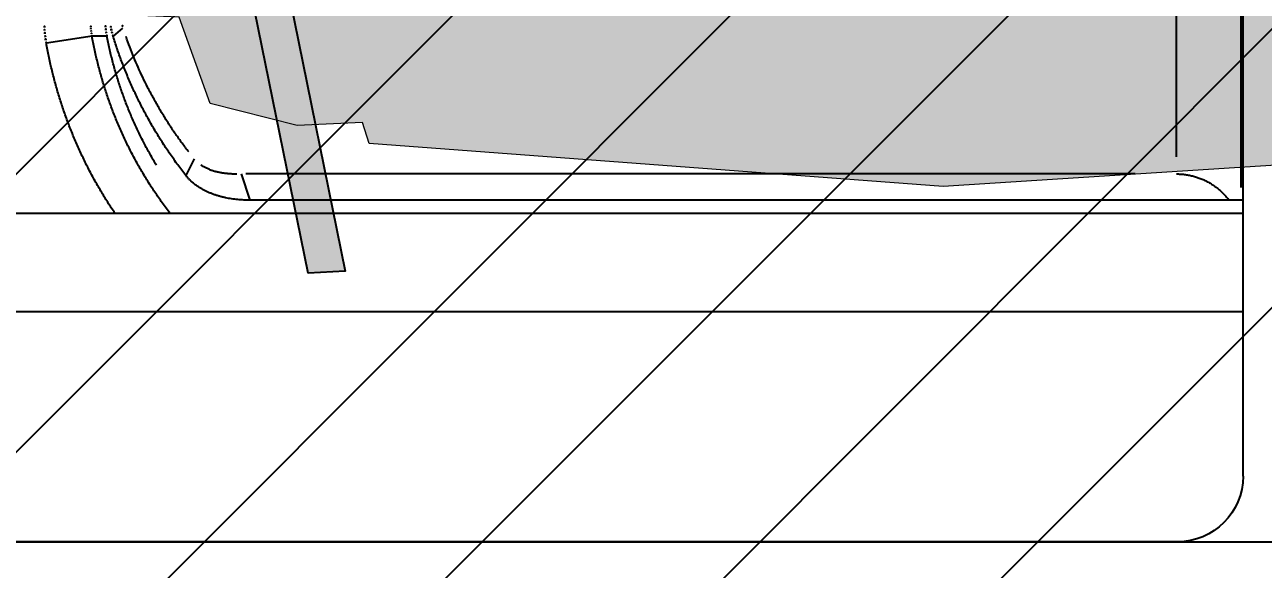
# Model space of a CAD drawing. Header units: metres. Extents: x 668617 to 675126, y 2286318 to 2293677.
# Drawn here: x 672212.636 to 672213.424, y 2287824.052 to 2287824.398 of the extents above; entities that cross this region are included whole.
import ezdxf

# ---------------------------------------------------------------- set-up
doc = ezdxf.new("R2010")
doc.units = ezdxf.units.M
doc.header["$MEASUREMENT"] = 0
doc.linetypes.add('CONTINUA', pattern=[0])
for name, color, linetype in [('DMTG_SECCIONES_VIALES', 250, 'Continuous'), ('ESTACIÓN', 7, 'Continuous'), ('PERSONA', 7, 'CONTINUA'), ('PERSONAS HATCH', 254, 'Continuous')]:
    doc.layers.add(name, color=color, linetype=linetype)
doc.styles.get("Standard").update_dxf_attribs({"font": 'arial.ttf'})
doc.dimstyles.get("Standard").update_dxf_attribs({"dimtxt": 0.18, "dimasz": 0.18, "dimexe": 0.18, "dimexo": 0.0625, "dimgap": 0.09, "dimtad": 0, "dimtih": 1, "dimtoh": 1, "dimdec": 4, "dimzin": 0, "dimdsep": 46, "dimtxsty": 'Standard', "dimcen": 0.09, "dimadec": 0, "dimazin": 0, "dimtfac": 1, "dimtdec": 4, "dimtofl": 0, "dimtmove": 0, "dimatfit": 3, "dimfxl": 1, "dimtolj": 1, "dimtzin": 0, "dimarcsym": 0})

# ---------------------------------------------------------------- blocks, each defined once
blk = doc.blocks.new('*D448')
at = {"layer": 'Defpoints', "color": 0, "transparency": 16777216}
for p in [(672216.3035499955, 2287827.593236725), (672208.0435499955, 2287822.546731033), (672216.3035499955, 2287822.546731033)]:
    blk.add_point(p, dxfattribs=at)
at = {"layer": 'DMTG_SECCIONES_VIALES', "color": 0, "lineweight": -2, "transparency": 16777216}
for p, q in [((672208.0435499955, 2287822.609231033), (672208.0435499955, 2287827.773236725)), ((672216.3035499955, 2287822.609231033), (672216.3035499955, 2287827.773236725)), ((672208.2235499956, 2287827.593236725), (672211.8497096135, 2287827.593236725)), ((672216.1235499955, 2287827.593236725), (672212.4973903776, 2287827.593236725))]:
    blk.add_line(p, q, dxfattribs=at)
at = {"layer": 'DMTG_SECCIONES_VIALES', "color": 0, "transparency": 16777216}
for points in [[(672208.2235499956, 2287827.623236725), (672208.2235499956, 2287827.563236725), (672208.0435499955, 2287827.593236725)], [(672216.1235499955, 2287827.623236725), (672216.1235499955, 2287827.563236725), (672216.3035499955, 2287827.593236725)]]:
    blk.add_solid(points, dxfattribs=at)
at = {"layer": 'DMTG_SECCIONES_VIALES', "color": 0, "transparency": 16777216, "insert": (672212.1735499955, 2287827.593236725), "char_height": 0.18, "attachment_point": 5}
blk.add_mtext('\\A1;8.26', dxfattribs=at)
blk = doc.blocks.new('veh contruccion')
at = {"color": 0}
for p, q in [((0.226462122298642, 1.089708787161555), (0.226462122298642, 1.76998685085529)), ((0.2273859237972715, 1.095541940228756), (0.2273999413445722, 1.76422805107245)), ((0.2570726745923935, 1.10957745279795), (0.2570756891194037, 1.395137322919211)), ((0.7411968113220269, 1.168619507251975), (0.7454635714501023, 1.165020766089057)), ((0.7482609008704344, 1.164970875683323), (0.7551338694710807, 1.164970875683323)), ((0.7551340201968628, 1.164970724957058), (0.7761084893407428, 1.161702074393332)), ((0.226462122298642, 0.9630986792380867), (0.226462122298642, 1.105786234148681)), ((0.7081882035778904, 1.108694648853074), (0.7120253937486609, 1.101055689191455)), ((0.2759862630229577, 1.101766966605879), (0.3964174818907509, 1.101766966605879)), ((0.3964174818907509, 1.101766966605879), (0.5837548999657542, 1.101766966605879)), ((0.5837548999657542, 1.101766966605879), (0.6844864927433605, 1.101766966605879)), ((0.6825097173070276, 1.089708681653306), (0.6864023747569377, 1.101766665153349)), ((0.226462122298642, 1.089708787161555), (0.6051771769513721, 1.089708787161555)), ((0.6051771769513721, 1.089708787161555), (0.6825089636743655, 1.089708787161555)), ((0.226462122298642, 1.08367970497595), (1.124144712685336, 1.08367970497595)), ((0.226462122298642, 1.038461829744563), (1.315711058588874, 1.038461829744563)), ((1.247147472973495, 0.9329534190354423), (-0.9997617516583546, 0.9329534190354423)), ((0.2566073825005901, 0.9329534190354423), (1.249384402006456, 0.9329534190354423))]:
    blk.add_line(p, q, dxfattribs=at)
for centre, radius, start, end in [((0.719394183596421, 1.175755156568087), 0.0225293548141475, 343.5078205886654, 346.6941773426889), ((0.7101685406815363, 1.17587195581099), 0.03692523227106033, 342.9097665569984, 345.0216292140305), ((0.7104843549585098, 1.175786576346965), 0.03659808158265439, 345.0229677191144, 347.1538509452059), ((0.7103361705748625, 1.17581964621634), 0.03674990955733289, 347.1549489318754, 349.2768947858704), ((0.7105275510880915, 1.175784720081793), 0.03655537252714509, 349.2748688745576, 351.4082728968195), ((0.712931646109439, 1.172141937704083), 0.03604969309817892, 348.5260967638226, 350.7848524382657), ((0.7113496663699266, 1.172401940802601), 0.03765289334890778, 350.7798219931277, 352.9427880401786), ((0.7082094693033127, 1.172784507510755), 0.04081630292641303, 352.9514034340347, 354.9466212520139), ((0.7056646616547937, 1.173021023456087), 0.04337205381252432, 354.9315082603168, 356.8089343669093), ((0.7149409726151248, 1.172605915506608), 0.04091247003405356, 350.7363650136363, 352.2285552093585), ((0.7131900255059804, 1.172848928077769), 0.0426801960990917, 352.2231661085648, 353.6534793781977), ((0.7109508470252308, 1.173091461108342), 0.04493246222780483, 353.6617360564473, 355.0203176662895), ((0.7091952089508027, 1.173249949883356), 0.04669523126135579, 355.0135729661589, 356.3208192942759), ((0.7159906184918441, 1.172536119949925), 0.06109405146160168, 353.9099790924279, 355.2852904748183), ((0.7131499281355786, 1.17276776008913), 0.0639441693948975, 355.2876491957198, 356.6015416169395), ((0.7116630652452045, 1.172863603027764), 0.06543409947935552, 356.5949447569594, 357.8790443300349), ((0.5684292641802244, 1.224020400608694), 0.1810223645359705, 339.2952521661227, 340.89102842788), ((0.5565571827083318, 1.223097732747533), 0.1976321807968883, 341.1570374141507, 342.9104832366576), ((0.5757954832935752, 1.19774926450205), 0.1755526787989647, 347.3478925324435, 349.2388395289829), ((0.5682640291594794, 1.198529630834742), 0.1898592301294963, 348.0148168099158, 349.8191382191317), ((0.716986647575311, 1.172275350276678), 0.03884026116608021, 349.1601474216441, 350.7318606052283), ((0.5732043730350256, 1.197732747929521), 0.2060779133032604, 348.2473298792077, 349.9306496106011), ((0.7212545250187645, 1.171867652210253), 0.05578751443416346, 349.5009287832266, 351.0070985509433), ((0.7209391135455121, 1.171917606287394), 0.05610685720596539, 351.0070603594394, 352.50452154268), ((0.7176118221096317, 1.17235532690151), 0.05946281722245349, 352.5045774190078, 353.9174734418646), ((0.5669432009411253, 1.224602513586817), 0.1826186673173491, 336.1256729127628, 337.7074696762622), ((0.5675767077241858, 1.224337087510818), 0.1819318238841285, 337.7091313342419, 339.2968865740515), ((0.5565636679976365, 1.223097987644962), 0.1976261254109029, 339.4026852190808, 341.156360211401), ((0.5750024186690439, 1.197923169294896), 0.1763645767370914, 345.466961012254, 347.3491996404199), ((0.5684783014389154, 1.198482047250323), 0.1896397475641392, 346.2090524927124, 348.0154364219497), ((0.5735081948890297, 1.19767939102627), 0.205769592874699, 346.5588032797865, 348.2446438892576), ((0.5665537283380786, 1.224771987663459), 0.1830434064347509, 334.5483751834354, 336.1265051913554), ((0.5564769781455539, 1.223132509567975), 0.19771941844708, 337.6494001241755, 339.4021584374467), ((0.5746506497939095, 1.198014981565237), 0.1767281293088652, 343.588422966665, 345.4667657442363), ((0.5686637432771136, 1.198440725398655), 0.1894498013916034, 344.3996027981178, 346.2078200785568), ((0.5745827787196163, 1.197422887947468), 0.204664819529752, 344.8637099293971, 346.5587173649562), ((0.5657286387568661, 1.225168799561999), 0.1839589492983601, 332.9768786036327, 334.5472167531804), ((0.5564018111937798, 1.22316160526178), 0.1978000027416951, 335.8978142518317, 337.6498850560083), ((0.573585350790097, 1.198332364428794), 0.1778396966273973, 341.7206507157929, 343.5873059345203), ((0.5688217015073747, 1.198394606317905), 0.1892852595985918, 342.5903688475082, 344.4001903095476), ((0.5749367565136367, 1.197323826782466), 0.204297255705029, 343.166619387183, 344.864606039913), ((0.5647335770713084, 1.225677984734361), 0.1850767216803628, 331.4157051396919, 332.9764180474018), ((0.5562321480323931, 1.223237717396387), 0.1979859559845543, 334.1472920643454, 335.8977586804721), ((0.5729450798135645, 1.198541850214369), 0.1785133639025318, 339.8617115548419, 341.721262566258), ((0.5692178096907696, 1.198269338169709), 0.188869816735761, 340.7769589964796, 342.5906763281978), ((0.5752790574795767, 1.197223692579371), 0.2039406242263723, 341.4647311204504, 343.165696989918), ((0.5640594875298461, 1.226048592485569), 0.1858460555605101, 328.3061001145333, 329.860396191005), ((0.5642369015815234, 1.22594503609497), 0.1856406305232312, 329.8605427674102, 331.416672224755), ((0.5563316862224497, 1.223189945660437), 0.1978755484728208, 332.3957889249599, 334.1471722198874), ((0.5717089329478426, 1.198996824964397), 0.1798305801527064, 338.0151812217376, 339.8612113130506), ((0.5693007046178877, 1.198243355194819), 0.188782988914071, 338.9614877567619, 340.7761217635747), ((0.5759193559344453, 1.197008679799836), 0.2032651891767864, 339.7581251345535, 341.4648202654447), ((0.5630441593029332, 1.226673810548007), 0.1870384426308043, 326.7621047180171, 328.3065463711596), ((0.5560971846132929, 1.223313803582528), 0.1981407476071033, 330.6463791927597, 332.3954707900793), ((0.570147855135076, 1.199637042465199), 0.1815180966915919, 334.3546836391567, 336.1835261013653), ((0.5703636456495929, 1.199536271356564), 0.1812799899753104, 336.1851227824048, 338.0162569299077), ((0.5692345338263181, 1.198262995544241), 0.1888517995893011, 337.1491868136507, 338.9631333142768), ((0.5765689920239652, 1.196771171904558), 0.2025735004216098, 338.0449273366244, 339.7575808968326), ((0.5625354919110919, 1.227004674644661), 0.1876452451356706, 325.2233380283631, 326.762737880951), ((0.5560740737276433, 1.22331479664534), 0.1981611011021442, 327.1516663577369, 328.9005287854217), ((0.5559201372901157, 1.223415003288935), 0.1983446719196773, 328.8987112040478, 330.6459694432048), ((0.5690166406874937, 1.20018113181726), 0.1827733570389581, 332.5381623714364, 334.3544005594208), ((0.5702225494781601, 1.197851101086272), 0.1877813721136755, 335.3236735409951, 337.1479326320148), ((0.576958506836661, 1.196610681093929), 0.2021522300813221, 336.329748863825, 338.0458399784166), ((0.5616349807114034, 1.227635570904312), 0.1887447609129781, 322.1610274443195, 323.69148955631), ((0.5618188984785206, 1.227504064576635), 0.1885186833593439, 323.6905988534612, 325.2228943487115), ((0.5560555427530858, 1.223339350445002), 0.1981899878298454, 325.3999755248195, 327.1486087829289), ((0.5673170029443213, 1.201064324631076), 0.184688767696838, 330.7407557407055, 332.5382020811438), ((0.5700037865594254, 1.197945750828723), 0.1880196733212705, 333.5033289285388, 335.3252963332557), ((0.5773166895601776, 1.19646001484719), 0.2017636926118316, 334.6087995952875, 336.3280990932323), ((0.5556246151407436, 1.223626413286297), 0.1987077070329613, 323.6583500158141, 325.4023998773019), ((0.5666300144519596, 1.201444410502504), 0.1854738798265365, 328.9523925516779, 330.7420471430623), ((0.5706162620252258, 1.197646388717615), 0.1873379730267934, 331.6730836122723, 333.5016969058757), ((0.5782771980898929, 1.195997574557239), 0.2006976754517876, 332.8820194970171, 334.6104858011347), ((2.914564138684966, -5.741557151522571), 7.194313962772182, 107.9246174136158, 107.9305761747331), ((3.038408262830501, -5.416620836657046), 6.926690488111952, 109.7206190389027, 109.7268069832426), ((0.6934219503073678, 1.124220358164223), 0.02180596140323503, 290.636176108832, 292.6022898448086), ((0.6939725322131949, 1.122899894101764), 0.02037530942088576, 292.6000472548056, 294.7036600176435), ((0.6944494912386858, 1.12184834222677), 0.01922066184986697, 294.7220270892756, 296.9521376210854), ((0.6949399998166541, 1.120897072126738), 0.01815039346546572, 296.9329674265878, 299.2948450223096), ((0.6954682942992463, 1.119953370103829), 0.0170688818140314, 299.2982840674532, 301.8095721618501), ((0.6958075184629138, 1.119400064960573), 0.01641987657718224, 301.8213372182961, 304.4316200579132), ((0.5557292911653917, 1.22355815720087), 0.1985829423797025, 321.9111199932017, 323.6563157039922), ((0.5707008158900067, 1.197562248609998), 0.1872232854345271, 328.0240102498667, 329.8537693860831), ((0.5699710945057745, 1.197982752660678), 0.1880654902248831, 329.8546355270735, 331.6761445948551), ((0.5785151410408957, 1.195880407571849), 0.2004324821067074, 331.150068488972, 332.8808264937466), ((0.2570304720214267, 1.071696276262784), 0.03006203380044597, 118.3333303829982, 121.8851551427179), ((0.2570304720214267, 1.071696276262784), 0.03006203380044597, 118.3333303829982, 121.8851551427179), ((0.257078306133451, 1.071602523925137), 0.03016725692063854, 114.7888786878173, 118.3287887778978), ((0.257078306133451, 1.071602523925137), 0.03016725692063854, 114.7888786878173, 118.3287887778978), ((0.2570355927768446, 1.071702164472029), 0.03005888883529309, 111.2423124565927, 114.7945954725417), ((0.2570355927768446, 1.071702164472029), 0.03005888883529309, 111.2423124565927, 114.7945954725417), ((0.257069808054041, 1.071613376042265), 0.03015404130800524, 107.7004981704476, 111.2417830309106), ((0.257069808054041, 1.071613376042265), 0.03015404130800524, 107.7004981704476, 111.2417830309106), ((0.2570616677434714, 1.071630306072365), 0.03013543788704196, 104.1519644308739, 107.6955405754454), ((0.2570616677434714, 1.071630306072365), 0.03013543788704196, 104.1519644308739, 107.6955405754454), ((0.2570731770763928, 1.071585441521236), 0.03018175479872947, 100.6147080123092, 104.1523268178011), ((0.2570731770763928, 1.071585441521236), 0.03018175479872947, 100.6147080123092, 104.1523268178011), ((0.2570735515564024, 1.071595041713564), 0.03017238794018742, 97.07931320950176, 100.6187650426959), ((0.2570735515564024, 1.071595041713564), 0.03017238794018742, 97.07931320950176, 100.6187650426959), ((0.2570622166931003, 1.071664088135606), 0.03010247107350897, 93.52708693646929, 97.0741000047801), ((0.2570622166931003, 1.071664088135606), 0.03010247107350897, 93.52708693646929, 97.0741000047801), ((0.2570732465600827, 1.071520895109586), 0.03024607150890413, 90.00165453682237, 93.53125383951462), ((0.2570732465600827, 1.071520895109586), 0.03024607150890413, 90.00165453682237, 93.53125383951462), ((1.039865270754888, -10.58183974976841), 11.68891189372204, 91.71848613321016, 91.72215306298533), ((1.163078072096425, -10.57945828196517), 11.69087596478056, 92.31876205833385, 92.32242898817856), ((1.264540462537582, -9.8834227563502), 11.00027818315739, 92.98960147894746, 92.99349759213338), ((1.404930796874567, -9.878945831565204), 11.00402550335645, 93.71693075015835, 93.72082686316868), ((1.506284384394633, -9.256284276085907), 10.39020781982616, 94.4931493331088, 94.49727462919806), ((1.65775602913476, -9.24365968288464), 10.39060006118954, 95.32718453271441, 95.33130982871614), ((1.762400096572208, -8.683208616887995), 9.843524993474544, 96.23220641956891, 96.23656089880022), ((1.866073298952131, -8.17689889227654), 9.35279716503591, 97.19573644312966, 97.20032010543432), ((2.036381736615283, -8.15230534598794), 9.351312871568247, 98.24535356165276, 98.24993722413579), ((2.141911639864304, -7.684580540693972), 8.905209100401947, 99.34414005441248, 99.34895289985569), ((2.249902298895734, -7.255925469051505), 8.501600883145104, 100.5263698757893, 100.5314119049229), ((2.363308639175386, -6.857964328133363), 8.133141207756747, 101.8188527252606, 101.8241239369057), ((2.550808604452811, -6.815205866003723), 8.131966222667193, 103.1684829947267, 103.1737542062088), ((2.665876465151939, -6.436435598995857), 7.791894715432568, 104.6215237310112, 104.6270241259024), ((2.783399532720921, -6.059175513005101), 7.45944617317076, 106.2207124560588, 106.2266712172547), ((0.6927228417343372, 1.116556088909888), 0.02477558565249722, 308.0834040337073, 311.3705812455212), ((0.6931815093470846, 1.116024545485104), 0.02407354401914621, 311.3874886388598, 314.7704441077922), ((0.693899968856897, 1.115304192501227), 0.02305615291183101, 314.7636417525948, 318.2959905998908), ((0.694240989294542, 1.114995418813422), 0.0225961284408283, 318.3052530279437, 321.9093188036756), ((0.5710077485840088, 1.19737880603337), 0.1868657791849878, 326.1886882551615, 328.0218849186552), ((0.5788638718688048, 1.195689862507621), 0.2000350922179809, 329.4154797365555, 331.1496752917037), ((0.2569443440185637, 1.071744515586815), 0.02996899598667649, 136.0451702372183, 139.6082222643887), ((0.2569443440185637, 1.071744515586815), 0.02996899598667649, 136.0451702372183, 139.6082222643887), ((0.257169978115428, 1.071529842889476), 0.03028042955890331, 132.5226964323868, 136.0490879320351), ((0.257169978115428, 1.071529842889476), 0.03028042955890331, 132.5226964323868, 136.0490879320351), ((0.2570061833401383, 1.071710115029688), 0.03003686129658764, 128.9698086928036, 132.5248412450536), ((0.2570061833401383, 1.071710115029688), 0.03003686129658764, 128.9698086928036, 132.5248412450536), ((0.2570715015776273, 1.071627431277335), 0.03014222542016637, 125.4248352614377, 128.967494892357), ((0.2570715015776273, 1.071627431277335), 0.03014222542016637, 125.4248352614377, 128.967494892357), ((0.257071379326419, 1.071625800722813), 0.03014348327798654, 121.8804189403792, 125.4228494427559), ((0.257071379326419, 1.071625800722813), 0.03014348327798654, 121.8804189403792, 125.4228494427559), ((0.6861321447962041, 1.129329166313781), 0.03922493093623748, 287.5000779516251, 289.5761910267403), ((0.6868125821281978, 1.127421326469459), 0.03719938306782138, 289.5733186501752, 291.7626383793763), ((0.6876968367113818, 1.12520952608979), 0.03481737433552437, 291.7606972252234, 294.099888078909), ((0.688504448331912, 1.123398096607147), 0.03283406725537408, 294.1041502162226, 296.5845022583741), ((0.6893850638109029, 1.12164353387098), 0.03087091460883106, 296.5802044450857, 299.2184439591083), ((0.6902285216756923, 1.120131365742182), 0.02913942122495723, 299.2223965769505, 302.0173753129908), ((0.6911214312281686, 1.118706456090095), 0.02745785881017785, 302.0139672899073, 304.9798896182639), ((0.6918209055374405, 1.11770249226214), 0.02623425698694234, 304.9852288790354, 308.089553530384), ((0.5707523247353379, 1.197545326751282), 0.1871706664802275, 324.3596264369776, 326.1898439102824), ((0.579065214648324, 1.195567880985436), 0.1997996950803263, 327.6799576103616, 329.4162156952125), ((0.2570789275164884, 1.071634598731535), 0.03014272648338119, 139.6148664075875, 143.1572969100268), ((0.2570789275164884, 1.071634598731535), 0.03014272648338119, 139.6148664075875, 143.1572969100268), ((0.6825090897502264, 1.149000936149122), 0.05929214898771075, 269.9998781690241, 271.3733561527104), ((0.6825177494559398, 1.148620499969198), 0.05891161454277281, 271.3738043202911, 272.7562201217171), ((0.6825734361495392, 1.147538890613362), 0.05782857875387376, 272.7526419999575, 274.1609545341256), ((0.6826927444613489, 1.145889435751528), 0.05617481476619477, 274.1616564670347, 275.6114495331095), ((0.6828416751502004, 1.144391212815961), 0.05466920881455523, 275.6096488917696, 277.0993181800619), ((0.683078399132512, 1.142497923942145), 0.05276117838241366, 277.09832109384, 278.6418460560873), ((0.6833814576353348, 1.140507270637812), 0.05074758836293174, 278.6412732123957, 280.2462163521367), ((0.6837626882291374, 1.13840553948981), 0.04861156195267247, 280.2446864892051, 281.9199852417985), ((0.6842532869895308, 1.136081527952541), 0.04623633211768607, 281.9199779437428, 283.6814447038292), ((0.6848205143112978, 1.133752089394633), 0.04383882699763691, 283.6812280999531, 285.5389457672256), ((0.6854278915021155, 1.13157425261673), 0.04157788098796087, 285.5365359185582, 287.4953163321848), ((0.5711416952834156, 1.197268623323325), 0.1866929948787477, 322.5242086167082, 324.3590094593698), ((0.5794109706995982, 1.195338854336597), 0.1993850568838724, 325.9429874305515, 327.6824538945821), ((0.2566073825005901, 0.9630986792380867), 0.03014526020262584, 180.0000099996452, 270)]:
    blk.add_arc(centre, radius, start, end, dxfattribs=at)
blk = doc.blocks.new('PeopleS18')
at = {"layer": 'PERSONAS HATCH', "linetype": 'Continuous'}
h = blk.add_hatch(color=256, dxfattribs=at)
h.paths.add_polyline_path([(162.8654952716806, 1038.267532356973), (120.9515810473499, 820.3151783904541), (119.7540406409407, 352.0768794843734), (100.593394138391, 91.01307088711746), (108.976176983258, 88.61799007429727), (67.06226275892595, 50.29669706919503), (9.580323251273512, 40.71637381792152), (4.547473508864641e-13, 0), (94.6056921063464, 2.395080812820197), (188.0138438062822, 9.094947017729282e-13), (253.8785661587963, -1.197540406408734), (253.8785661587963, 32.33359097305765), (247.8908641267499, 69.4573435717466), (268.2490510357111, 73.04996479097554), (328.1260713561819, 767.623400508443), (367.6449047676933, 85.02536885506925), (374.8301472061507, 83.82782844865869), (370.0399855805113, 47.90161625637757), (370.0399855805122, 2.395080812819288), (498.1768090663195, 0), (499.3743494727287, 34.72867178587603), (489.7940262214547, 80.23520722943158), (511.3497535368242, 77.8401264166132), (530.5104000393676, 415.546521023788), (553.2636677611558, 831.0930420481427), (546.0784253226975, 856.2413905827402), (596.375122391893, 955.6372443147202), (664.6349255572309, 1158.021572997916), (580.8070971085713, 1502.91321004383), (485.003864595818, 1522.073856546381), (483.8063241894097, 1531.654179797657), (425.1268442753453, 1547.222205080979), (420.3366826497077, 1577.160715241216), (393.3521054919461, 1586.1555742938), (422.7317634625269, 1613.086927433498), (435.9047079330303, 1653.803301251418), (434.7071675266211, 1738.828670106487), (413.1514402112512, 1798.705690426958), (377.2252280189691, 1811.878634897463), (306.5703440408147, 1816.668796523101), (268.2490510357115, 1795.113069207731), (255.0761065652077, 1753.199154983402), (258.6687277844353, 1626.259871904002), (286.2121571318535, 1595.123821337356), (279.0868541506475, 1549.996902456413), (214.3597327472862, 1530.456639391247), (214.3597327472862, 1525.66647776561), (87.4204496678849, 1496.925508011782), (-99.39585373198133, 1482.555023134871), (-391.595712895883, 1486.147644354099), (-392.7932533022922, 1477.764861509233), (-439.4973291522597, 1487.345184760508), (-531.7079404457854, 1482.555023134871), (-535.3005616650144, 1463.39437663232), (-490.9915666278657, 1460.999295819501), (-474.2260009381343, 1411.900139156714), (-425.1268442753476, 1398.72719468621), (-388.0030916766545, 1399.92473509262), (-384.4104704574274, 1387.949331028526), (-59.87702032047173, 1359.208361274699), (158.075333646043, 1369.986224932384)])
h.paths.add_polyline_path([(529.3128596329661, 1276.578073232448), (549.6710465419255, 1107.724875928719), (519.7325363816885, 990.3659161005962)], flags=16)
at = {"color": 7, "lineweight": 0}
blk.add_lwpolyline([(158.075333646043, 1369.986224932384), (-59.87702032047309, 1359.208361274699), (-384.4104704574274, 1387.949331028526), (-388.0030916766545, 1399.92473509262), (-425.1268442753471, 1398.72719468621), (-474.2260009381343, 1411.900139156714), (-490.9915666278657, 1460.999295819501), (-535.3005616650144, 1463.394376632319), (-531.7079404457854, 1482.555023134871), (-439.497329152261, 1487.345184760508), (-392.7932533022922, 1477.764861509232), (-391.5957128958826, 1486.147644354099), (-99.39585373198315, 1482.555023134871), (87.42044966788762, 1496.925508011783), (214.3597327472862, 1525.66647776561)], dxfattribs=at)
at = {"layer": 'PERSONA', "color": 7, "lineweight": 0}
blk.add_lwpolyline([(158.075333646043, 1369.986224932384), (-59.87702032047309, 1359.208361274699), (-384.4104704574274, 1387.949331028526), (-388.0030916766545, 1399.92473509262), (-425.1268442753471, 1398.72719468621), (-474.2260009381343, 1411.900139156714), (-490.9915666278657, 1460.999295819501), (-535.3005616650144, 1463.394376632319), (-531.7079404457854, 1482.555023134871), (-439.497329152261, 1487.345184760508), (-392.7932533022922, 1477.764861509232), (-391.5957128958826, 1486.147644354099), (-99.39585373198315, 1482.555023134871), (87.42044966788762, 1496.925508011783), (214.3597327472862, 1525.66647776561)], dxfattribs=at)
blk = doc.blocks.new('A$C14822504')
at = {"layer": 'PERSONA', "xscale": 0.0009999999892897904, "yscale": 0.0009999999892897904, "zscale": 0.0009999999892897904}
blk.add_blockref('PeopleS18', (0.5353005159819304, 0.001197531154389253), dxfattribs=at)
blk = doc.blocks.new('Banderero 1')
at = {"layer": 'ESTACIÓN'}
h = blk.add_hatch(color=252, dxfattribs=at)
h.dxf.hatch_style = 1
h.paths.add_polyline_path([(-13.68331602388965, 44.96132735739521), (-13.29168562663188, 44.98167179361639), (-13.03832124020007, 44.92969961178422), (-13.82476859050803, 49.08584774378688), (-15.38886441418435, 56.40589240891859), (-16.02381397550926, 56.38443404342979), (-14.45971815206576, 49.06438937829807)])
h.paths.add_polyline_path([(-12.70220512908418, 39.77643836149946), (-12.06725556764286, 39.79789672698826), (-12.54293732131921, 42.31173803015437), (-12.85708010205614, 42.30160439206608), (-13.19730209187128, 42.39288346250429)])
blk.add_lwpolyline([(-15.38886441418435, 56.40589240891859), (-13.82476859050803, 49.08584774378687), (-12.06725556764286, 39.79789672698826), (-12.70220512908418, 39.77643836149946), (-14.45971815206576, 49.06438937829807), (-16.02381397550926, 56.38443404342979)], close=True, dxfattribs=at)
at = {"xscale": 30.24292728832366, "yscale": 30.24292728832366, "zscale": 30.24292728832366}
blk.add_blockref('A$C14822504', (-16.189054582268, -0.0362168475985527), dxfattribs=at)

msp = doc.modelspace()

# ---------------------------------------------------------------- hatches: boundary and pattern name
at = {"layer": 'DMTG_SECCIONES_VIALES'}
h = msp.add_hatch(dxfattribs=at)
h.set_pattern_fill('ANSI31', color=51)
h.set_pattern_definition([(45, (672091.9349003828, 2287769.899627812), (-0.08838834764831845, 0.08838834764831845), [])])
h.paths.add_polyline_path([(672208.0435499955, 2287827.326027126), (672208.0435499955, 2287822.546731033), (672210.9435499955, 2287822.546731033), (672210.9435499955, 2287822.796731033), (672216.1235499955, 2287822.796731033), (672216.1235499955, 2287827.326027126)])

# ---------------------------------------------------------------- block references
at = {"layer": 'DMTG_SECCIONES_VIALES', "xscale": -1.385324631642285, "yscale": 1.385324631642285, "zscale": 1.385324631642285}
msp.add_blockref('veh contruccion', (672213.7245175533, 2287822.777290196), dxfattribs=at)
at = {"layer": 'DMTG_SECCIONES_VIALES', "xscale": 0.03717031077166142, "yscale": 0.03717031077166142, "zscale": 0.03717031077166142, "rotation": 0.7971614638068548}
msp.add_blockref('Banderero 1', (672213.3086188952, 2287822.768810722), dxfattribs=at)

# ---------------------------------------------------------------- dimensions: what is measured, and where the dimension line sits
at = {"layer": 'DMTG_SECCIONES_VIALES'}
dim = msp.add_linear_dim(base=(672216.3035499955, 2287827.593236725), p1=(672208.0435499955, 2287822.546731033), p2=(672216.3035499955, 2287822.546731033), dimstyle='Standard', override={"dimdec": 2}, dxfattribs=at)
dim.commit()
dim.dimension.update_dxf_attribs({"geometry": '*D448', "text_midpoint": (672212.1735499955, 2287827.593236725)})

doc.saveas('drawing.dxf')
